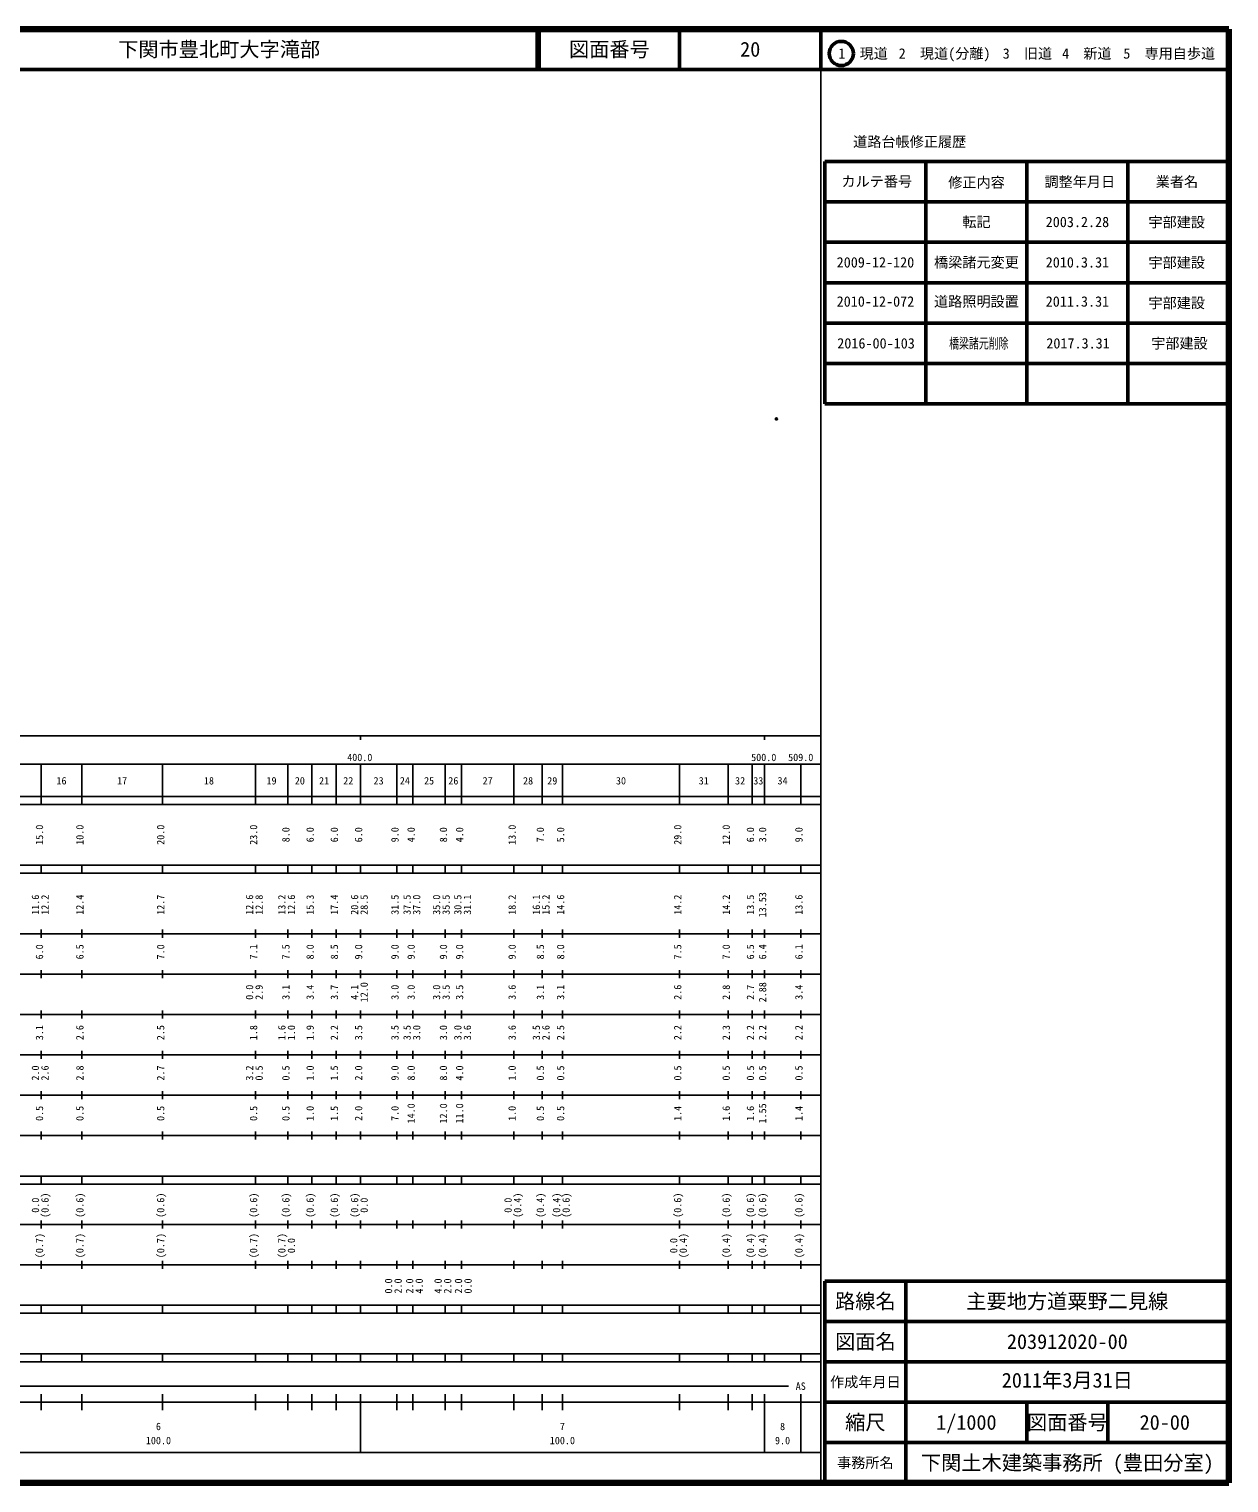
# Model space of a CAD drawing. Units: millimetres on the paper. Extents: x 40 to 680, y 20 to 380.
# Drawn here: x 383 to 680, y 20 to 380 of the extents above; entities that cross this region are included whole.
import ezdxf
from ezdxf.enums import TextEntityAlignment as Align

# ---------------------------------------------------------------- set-up
doc = ezdxf.new("R2010")
doc.units = ezdxf.units.MM
doc.header["$PDMODE"] = 32
doc.header["$PDSIZE"] = 0.5
doc.layers.add('M-OTRS', color=6, linetype='Continuous')
doc.layers.add('M-TTL-TXT', color=7, linetype='Continuous')
for name, color, linetype, lineweight in [('M-TTL', 2, 'Continuous', 140), ('M-TTL-BAND', 7, 'Continuous', 25), ('M-TTL-FRAM', 2, 'Continuous', 50), ('M-TTL-LINE', 7, 'Continuous', 50)]:
    doc.layers.add(name, color=color, linetype=linetype, lineweight=lineweight)
doc.styles.add('ＭＳ ゴシック', font='')
doc.styles.get('ＭＳ ゴシック').set_extended_font_data('MS Gothic')

msp = doc.modelspace()

# ---------------------------------------------------------------- linework, layer by layer
at = {"layer": 'M-OTRS'}
msp.add_point((567.967, 283.453), dxfattribs=at)
at = {"layer": 'M-TTL'}
for p, q in [((680, 380), (40, 380)), ((680, 20), (680, 380)), ((40, 20), (680, 20))]:
    msp.add_line(p, q, dxfattribs=at)
at = {"layer": 'M-TTL-BAND'}
for p, q in [((579, 20), (579, 370)), ((40, 205), (579, 205)), ((465, 205), (465, 204)), ((565, 205), (565, 204)), ((65, 198), (579, 198)), ((386, 188), (386, 198)), ((396, 188), (396, 198)), ((416, 188), (416, 198)), ((439, 188), (439, 198)), ((447, 188), (447, 198)), ((453, 188), (453, 198)), ((459, 188), (459, 198)), ((465, 188), (465, 198)), ((474, 188), (474, 198)), ((478, 188), (478, 198)), ((486, 188), (486, 198)), ((490, 188), (490, 198)), ((503, 188), (503, 198)), ((510, 188), (510, 198)), ((515, 188), (515, 198)), ((544, 188), (544, 198)), ((556, 188), (556, 198)), ((562, 188), (562, 198)), ((565, 188), (565, 198)), ((574, 188), (574, 198)), ((40, 190), (579, 190)), ((40, 188), (579, 188)), ((40, 173), (579, 173)), ((386, 171), (386, 173)), ((396, 171), (396, 173)), ((416, 171), (416, 173)), ((439, 171), (439, 173)), ((447, 171), (447, 173)), ((453, 171), (453, 173)), ((459, 171), (459, 173)), ((465, 171), (465, 173)), ((474, 171), (474, 173)), ((478, 171), (478, 173)), ((486, 171), (486, 173)), ((490, 171), (490, 173)), ((503, 171), (503, 173)), ((510, 171), (510, 173)), ((515, 171), (515, 173)), ((544, 171), (544, 173)), ((556, 171), (556, 173)), ((562, 171), (562, 173)), ((565, 171), (565, 173)), ((574, 171), (574, 173)), ((40, 171), (579, 171)), ((40, 156), (579, 156)), ((386, 155), (386, 157)), ((396, 155), (396, 157)), ((416, 155), (416, 157)), ((439, 155), (439, 157)), ((447, 155), (447, 157)), ((453, 155), (453, 157)), ((459, 155), (459, 157)), ((465, 155), (465, 157)), ((474, 155), (474, 157)), ((478, 155), (478, 157)), ((486, 155), (486, 157)), ((490, 155), (490, 157)), ((503, 155), (503, 157)), ((510, 155), (510, 157)), ((515, 155), (515, 157)), ((544, 155), (544, 157)), ((556, 155), (556, 157)), ((562, 155), (562, 157)), ((565, 155), (565, 157)), ((574, 155), (574, 157)), ((46, 146), (579, 146)), ((386, 145), (386, 147)), ((396, 145), (396, 147)), ((416, 145), (416, 147)), ((439, 145), (439, 147)), ((447, 145), (447, 147)), ((453, 145), (453, 147)), ((459, 145), (459, 147)), ((465, 145), (465, 147)), ((474, 145), (474, 147)), ((478, 145), (478, 147)), ((486, 145), (486, 147)), ((490, 145), (490, 147)), ((503, 145), (503, 147)), ((510, 145), (510, 147)), ((515, 145), (515, 147)), ((544, 145), (544, 147)), ((556, 145), (556, 147)), ((562, 145), (562, 147)), ((565, 145), (565, 147)), ((574, 145), (574, 147)), ((386, 135), (386, 137)), ((396, 135), (396, 137)), ((416, 135), (416, 137)), ((439, 135), (439, 137)), ((447, 135), (447, 137)), ((453, 135), (453, 137)), ((459, 135), (459, 137)), ((465, 135), (465, 137)), ((474, 135), (474, 137)), ((478, 135), (478, 137)), ((486, 135), (486, 137)), ((490, 135), (490, 137)), ((503, 135), (503, 137)), ((510, 135), (510, 137)), ((515, 135), (515, 137)), ((544, 135), (544, 137)), ((556, 135), (556, 137)), ((562, 135), (562, 137)), ((565, 135), (565, 137)), ((574, 135), (574, 137)), ((52, 136), (579, 136)), ((46, 126), (579, 126)), ((386, 125), (386, 127)), ((396, 125), (396, 127)), ((416, 125), (416, 127)), ((439, 125), (439, 127)), ((447, 125), (447, 127)), ((453, 125), (453, 127)), ((459, 125), (459, 127)), ((465, 125), (465, 127)), ((474, 125), (474, 127)), ((478, 125), (478, 127)), ((486, 125), (486, 127)), ((490, 125), (490, 127)), ((503, 125), (503, 127)), ((510, 125), (510, 127)), ((515, 125), (515, 127)), ((544, 125), (544, 127)), ((556, 125), (556, 127)), ((562, 125), (562, 127)), ((565, 125), (565, 127)), ((574, 125), (574, 127)), ((52, 116), (579, 116)), ((386, 115), (386, 117)), ((396, 115), (396, 117)), ((416, 115), (416, 117)), ((439, 115), (439, 117)), ((447, 115), (447, 117)), ((453, 115), (453, 117)), ((459, 115), (459, 117)), ((465, 115), (465, 117)), ((474, 115), (474, 117)), ((478, 115), (478, 117)), ((486, 115), (486, 117)), ((490, 115), (490, 117)), ((503, 115), (503, 117)), ((510, 115), (510, 117)), ((515, 115), (515, 117)), ((544, 115), (544, 117)), ((556, 115), (556, 117)), ((562, 115), (562, 117)), ((565, 115), (565, 117)), ((574, 115), (574, 117)), ((46, 106), (579, 106)), ((386, 105), (386, 107)), ((396, 105), (396, 107)), ((416, 105), (416, 107)), ((439, 105), (439, 107)), ((447, 105), (447, 107)), ((453, 105), (453, 107)), ((459, 105), (459, 107)), ((465, 105), (465, 107)), ((474, 105), (474, 107)), ((478, 105), (478, 107)), ((486, 105), (486, 107)), ((490, 105), (490, 107)), ((503, 105), (503, 107)), ((510, 105), (510, 107)), ((515, 105), (515, 107)), ((544, 105), (544, 107)), ((556, 105), (556, 107)), ((562, 105), (562, 107)), ((565, 105), (565, 107)), ((574, 105), (574, 107)), ((40, 96), (579, 96)), ((40, 94), (579, 94)), ((386, 94), (386, 96)), ((396, 94), (396, 96)), ((416, 94), (416, 96)), ((439, 94), (439, 96)), ((447, 94), (447, 96)), ((453, 94), (453, 96)), ((459, 94), (459, 96)), ((465, 94), (465, 96)), ((474, 94), (474, 96)), ((478, 94), (478, 96)), ((486, 94), (486, 96)), ((490, 94), (490, 96)), ((503, 94), (503, 96)), ((510, 94), (510, 96)), ((515, 94), (515, 96)), ((544, 94), (544, 96)), ((556, 94), (556, 96)), ((562, 94), (562, 96)), ((565, 94), (565, 96)), ((574, 94), (574, 96)), ((49, 84), (579, 84)), ((386, 83), (386, 85)), ((396, 83), (396, 85)), ((416, 83), (416, 85)), ((439, 83), (439, 85)), ((447, 83), (447, 85)), ((453, 83), (453, 85)), ((459, 83), (459, 85)), ((465, 83), (465, 85)), ((474, 83), (474, 85)), ((478, 83), (478, 85)), ((486, 83), (486, 85)), ((490, 83), (490, 85)), ((503, 83), (503, 85)), ((510, 83), (510, 85)), ((515, 83), (515, 85)), ((544, 83), (544, 85)), ((556, 83), (556, 85)), ((562, 83), (562, 85)), ((565, 83), (565, 85)), ((574, 83), (574, 85)), ((40, 74), (579, 74)), ((386, 73), (386, 75)), ((396, 73), (396, 75)), ((416, 73), (416, 75)), ((439, 73), (439, 75)), ((447, 73), (447, 75)), ((453, 73), (453, 75)), ((459, 73), (459, 75)), ((465, 73), (465, 75)), ((474, 73), (474, 75)), ((478, 73), (478, 75)), ((486, 73), (486, 75)), ((490, 73), (490, 75)), ((503, 73), (503, 75)), ((510, 73), (510, 75)), ((515, 73), (515, 75)), ((544, 73), (544, 75)), ((556, 73), (556, 75)), ((562, 73), (562, 75)), ((565, 73), (565, 75)), ((574, 73), (574, 75)), ((40, 64), (579, 64)), ((40, 62), (579, 62)), ((386, 62), (386, 64)), ((396, 62), (396, 64)), ((416, 62), (416, 64)), ((439, 62), (439, 64)), ((447, 62), (447, 64)), ((453, 62), (453, 64)), ((459, 62), (459, 64)), ((465, 62), (465, 64)), ((474, 62), (474, 64)), ((478, 62), (478, 64)), ((486, 62), (486, 64)), ((490, 62), (490, 64)), ((503, 62), (503, 64)), ((510, 62), (510, 64)), ((515, 62), (515, 64)), ((544, 62), (544, 64)), ((556, 62), (556, 64)), ((562, 62), (562, 64)), ((565, 62), (565, 64)), ((574, 62), (574, 64)), ((40, 52), (579, 52)), ((386, 50), (386, 52)), ((396, 50), (396, 52)), ((416, 50), (416, 52)), ((439, 50), (439, 52)), ((447, 50), (447, 52)), ((453, 50), (453, 52)), ((459, 50), (459, 52)), ((465, 50), (465, 52)), ((474, 50), (474, 52)), ((478, 50), (478, 52)), ((486, 50), (486, 52)), ((490, 50), (490, 52)), ((503, 50), (503, 52)), ((510, 50), (510, 52)), ((515, 50), (515, 52)), ((544, 50), (544, 52)), ((556, 50), (556, 52)), ((562, 50), (562, 52)), ((565, 50), (565, 52)), ((574, 50), (574, 52)), ((40, 50), (579, 50)), ((68, 44), (571, 44)), ((40, 40), (579, 40)), ((386, 38), (386, 42)), ((396, 38), (396, 42)), ((416, 38), (416, 42)), ((439, 38), (439, 42)), ((447, 38), (447, 42)), ((453, 38), (453, 42)), ((459, 38), (459, 42)), ((465, 27.5), (465, 42)), ((474, 38), (474, 42)), ((478, 38), (478, 42)), ((486, 38), (486, 42)), ((490, 38), (490, 42)), ((503, 38), (503, 42)), ((510, 38), (510, 42)), ((515, 38), (515, 42)), ((544, 38), (544, 42)), ((556, 38), (556, 42)), ((562, 38), (562, 42)), ((565, 27.5), (565, 42)), ((574, 27.5), (574, 42)), ((65, 27.5), (579, 27.5))]:
    msp.add_line(p, q, dxfattribs=at)
at = {"layer": 'M-TTL-FRAM'}
for p, q in [((580, 347.197), (580, 287.197)), ((580, 347.197), (680, 347.197)), ((580, 287.197), (680, 287.197)), ((680, 70), (580, 70)), ((580, 70), (580, 20))]:
    msp.add_line(p, q, dxfattribs=at)
at = {"layer": 'M-TTL-LINE'}
for p, q in [((508.747, 380), (508.747, 370)), ((509.247, 380), (509.247, 370)), ((543.997, 380), (543.997, 370)), ((579, 380), (579, 370)), ((40, 370), (680, 370)), ((605, 347.197), (605, 287.197)), ((630, 347.197), (630, 287.197)), ((655, 347.197), (655, 287.197)), ((580, 337.197), (680, 337.197)), ((580, 327.197), (680, 327.197)), ((580, 317.197), (680, 317.197)), ((580, 307.197), (680, 307.197)), ((580, 297.197), (680, 297.197)), ((600, 70), (600, 20)), ((680, 60), (580, 60)), ((680, 50), (580, 50)), ((680, 40), (580, 40)), ((630, 40), (630, 30)), ((650, 40), (650, 30)), ((680, 30), (580, 30))]:
    msp.add_line(p, q, dxfattribs=at)
msp.add_circle((584.031, 373.958), 3, dxfattribs=at)

# ---------------------------------------------------------------- texts
at = {"layer": 'M-TTL-BAND', "style": 'ＭＳ ゴシック'}
for s, p in [('400.0', (464.844, 198.195)), ('500.0', (564.844, 198.195)), ('509.0', (574, 198.195)), ('16', (391, 192.405)), ('17', (406, 192.405)), ('18', (427.5, 192.405)), ('19', (443, 192.405)), ('20', (450, 192.405)), ('21', (456, 192.405)), ('22', (462, 192.405)), ('23', (469.5, 192.405)), ('24', (476, 192.405)), ('25', (482, 192.405)), ('26', (488, 192.405)), ('27', (496.5, 192.405)), ('28', (506.5, 192.405)), ('29', (512.5, 192.405)), ('30', (529.5, 192.405)), ('31', (550, 192.405)), ('32', (559, 192.405)), ('33', (563.5, 192.405)), ('34', (569.5, 192.405)), ('AS', (574, 42.5)), ('6', (415, 32.523)), ('7', (515, 32.523)), ('8', (569.5, 32.523)), ('100.0', (415, 29.033)), ('100.0', (515, 29.033)), ('9.0', (569.5, 29.033))]:
    msp.add_text(s, height=1.833, dxfattribs=at).set_placement(p, align=Align.BOTTOM_CENTER)
for s, p in [('15.0', (387, 180.5)), ('10.0', (397, 180.5)), ('20.0', (417, 180.5)), ('23.0', (440, 180.5)), ('8.0', (448, 180.5)), ('6.0', (454, 180.5)), ('6.0', (460, 180.5)), ('6.0', (466, 180.5)), ('9.0', (475, 180.5)), ('4.0', (479, 180.5)), ('8.0', (487, 180.5)), ('4.0', (491, 180.5)), ('13.0', (504, 180.5)), ('7.0', (511, 180.5)), ('5.0', (516, 180.5)), ('29.0', (545, 180.5)), ('12.0', (557, 180.5)), ('6.0', (563, 180.5)), ('3.0', (566, 180.5)), ('9.0', (575, 180.5)), ('13.53', (566, 163.174)), ('11.6', (386, 163.174)), ('12.2', (388.37, 163.174)), ('12.4', (397, 163.174)), ('12.7', (417, 163.174)), ('12.6', (439, 163.174)), ('12.8', (441.37, 163.174)), ('13.2', (447, 163.174)), ('12.6', (449.37, 163.174)), ('15.3', (454, 163.174)), ('17.4', (460, 163.174)), ('20.6', (465, 163.174)), ('28.5', (467.37, 163.174)), ('31.5', (475, 163.174)), ('37.5', (478, 163.174)), ('37.0', (480.37, 163.174)), ('35.0', (485.293, 163.174)), ('35.5', (487.663, 163.174)), ('30.5', (490.566, 163.174)), ('31.1', (492.936, 163.174)), ('18.2', (504, 163.174)), ('16.1', (510, 163.174)), ('15.2', (512.37, 163.174)), ('14.6', (516, 163.174)), ('14.2', (545, 163.174)), ('14.2', (557, 163.174)), ('13.5', (563, 163.174)), ('13.6', (575, 163.174)), ('6.0', (387, 151.5)), ('6.5', (397, 151.5)), ('7.0', (417, 151.5)), ('7.1', (440, 151.5)), ('7.5', (448, 151.5)), ('8.0', (454, 151.5)), ('8.5', (460, 151.5)), ('9.0', (466, 151.5)), ('9.0', (475, 151.5)), ('9.0', (479, 151.5)), ('9.0', (487, 151.5)), ('9.0', (491, 151.5)), ('9.0', (504, 151.5)), ('8.5', (511, 151.5)), ('8.0', (516, 151.5)), ('7.5', (545, 151.5)), ('7.0', (557, 151.5)), ('6.5', (563, 151.5)), ('6.4', (566, 151.5)), ('6.1', (575, 151.5)), ('0.0', (439, 141.5)), ('2.9', (441.37, 141.5)), ('3.1', (448, 141.5)), ('3.4', (454, 141.5)), ('3.7', (460, 141.5)), ('4.1', (465, 141.5)), ('12.0', (467.37, 141.5)), ('3.0', (475, 141.5)), ('3.0', (479, 141.5)), ('3.0', (485.293, 141.5)), ('3.5', (487.663, 141.5)), ('3.5', (491, 141.5)), ('3.6', (504, 141.5)), ('3.1', (511, 141.5)), ('3.1', (516, 141.5)), ('2.6', (545, 141.5)), ('2.8', (557, 141.5)), ('2.7', (563, 141.5)), ('2.88', (566, 141.5)), ('3.4', (575, 141.5)), ('3.1', (387, 131.5)), ('2.6', (397, 131.5)), ('2.5', (417, 131.5)), ('1.8', (440, 131.5)), ('1.6', (447, 131.5)), ('1.0', (449.37, 131.5)), ('1.9', (454, 131.5)), ('2.2', (460, 131.5)), ('3.5', (466, 131.5)), ('3.5', (475, 131.5)), ('3.5', (478, 131.5)), ('3.0', (480.37, 131.5)), ('3.0', (487, 131.5)), ('3.0', (490.566, 131.5)), ('3.6', (492.936, 131.5)), ('3.6', (504, 131.5)), ('3.5', (510, 131.5)), ('2.6', (512.37, 131.5)), ('2.5', (516, 131.5)), ('2.2', (545, 131.5)), ('2.3', (557, 131.5)), ('2.2', (563, 131.5)), ('2.2', (566, 131.5)), ('2.2', (575, 131.5)), ('2.0', (386, 121.5)), ('2.6', (388.37, 121.5)), ('2.8', (397, 121.5)), ('2.7', (417, 121.5)), ('3.2', (439, 121.5)), ('0.5', (441.37, 121.5)), ('0.5', (448, 121.5)), ('1.0', (454, 121.5)), ('1.5', (460, 121.5)), ('2.0', (466, 121.5)), ('9.0', (475, 121.5)), ('8.0', (479, 121.5)), ('8.0', (487, 121.5)), ('4.0', (491, 121.5)), ('1.0', (504, 121.5)), ('0.5', (511, 121.5)), ('0.5', (516, 121.5)), ('0.5', (545, 121.5)), ('0.5', (557, 121.5)), ('0.5', (563, 121.5)), ('0.5', (566, 121.5)), ('0.5', (575, 121.5)), ('0.5', (387, 111.5)), ('0.5', (397, 111.5)), ('0.5', (417, 111.5)), ('0.5', (440, 111.5)), ('0.5', (448, 111.5)), ('1.0', (454, 111.5)), ('1.5', (460, 111.5)), ('2.0', (466, 111.5)), ('7.0', (475, 111.5)), ('14.0', (479, 111.5)), ('12.0', (487, 111.5)), ('11.0', (491, 111.5)), ('1.0', (504, 111.5)), ('0.5', (511, 111.5)), ('0.5', (516, 111.5)), ('1.4', (545, 111.5)), ('1.6', (557, 111.5)), ('1.6', (563, 111.5)), ('1.55', (566, 111.5)), ('1.4', (575, 111.5)), ('0.0', (386, 88.764)), ('(0.6)', (388.37, 88.764)), ('(0.6)', (397, 88.764)), ('(0.6)', (417, 88.764)), ('(0.6)', (440, 88.764)), ('(0.6)', (448, 88.764)), ('(0.6)', (454, 88.764)), ('(0.6)', (460, 88.764)), ('(0.6)', (465, 88.764)), ('0.0', (467.37, 88.764)), ('0.0', (503, 88.764)), ('(0.4)', (505.37, 88.764)), ('(0.4)', (511, 88.764)), ('(0.4)', (515, 88.764)), ('(0.6)', (517.37, 88.764)), ('(0.6)', (545, 88.764)), ('(0.6)', (557, 88.764)), ('(0.6)', (563, 88.764)), ('(0.6)', (566, 88.764)), ('(0.6)', (575, 88.764)), ('(0.7)', (387, 78.764)), ('(0.7)', (397, 78.764)), ('(0.7)', (417, 78.764)), ('(0.7)', (440, 78.764)), ('(0.7)', (447, 78.764)), ('0.0', (449.37, 78.764)), ('0.0', (544, 78.764)), ('(0.4)', (546.37, 78.764)), ('(0.4)', (557, 78.764)), ('(0.4)', (563, 78.764)), ('(0.4)', (566, 78.764)), ('(0.4)', (575, 78.764)), ('0.0', (473.412, 68.764)), ('2.0', (475.782, 68.764)), ('2.0', (478.634, 68.764)), ('4.0', (481.004, 68.764)), ('4.0', (485.683, 68.764)), ('2.0', (488.053, 68.764)), ('2.0', (490.724, 68.764)), ('0.0', (493.094, 68.764))]:
    msp.add_text(s, height=1.833, rotation=90, dxfattribs=at).set_placement(p, align=Align.BOTTOM_CENTER)
at = {"layer": 'M-TTL-TXT', "style": 'ＭＳ ゴシック'}
msp.add_text('下関市豊北町大字滝部', height=3.666, dxfattribs=at).set_placement((405.024, 375), align=Align.MIDDLE_LEFT)
for s, height, p in [('図面番号', 3.666, (526.622, 375)), ('20', 3.666, (561.497, 375)), ('1\u3000現道', 2.566, (589.448, 373.958)), ('2\u3000現道(分離)', 2.566, (609.619, 373.958)), ('3\u3000旧道', 2.566, (630.121, 373.958)), ('4\u3000新道', 2.566, (644.824, 373.958)), ('5\u3000専用自歩道', 2.566, (665.228, 373.958)), ('道路台帳修正履歴', 2.566, (600.968, 352.113)), ('カルテ番号', 2.566, (592.839, 342.277)), ('修正内容', 2.566, (617.509, 342.023)), ('調整年月日', 2.566, (643.089, 342.197)), ('業者名', 2.566, (667.134, 342.197)), ('転記', 2.566, (617.5, 332.245)), ('2003.2.28', 2.566, (642.5, 332.245)), ('宇部建設', 2.566, (667.077, 332.189)), ('2009-12-120', 2.566, (592.5, 322.245)), ('橋梁諸元変更', 2.566, (617.5, 322.245)), ('2010.3.31', 2.566, (642.5, 322.245)), ('宇部建設', 2.566, (667.077, 322.189)), ('宇部建設', 2.566, (667.077, 312.189)), ('路線名', 3.666, (590, 65)), ('路線名', 3.666, (590, 65)), ('主要地方道粟野二見線', 3.666, (640, 65)), ('図面名', 3.666, (590, 55)), ('図面名', 3.666, (590, 55)), ('203912020-00', 3.666, (640, 55)), ('作成年月日', 2.566, (590, 45)), ('作成年月日', 2.566, (590, 45)), ('縮尺', 3.666, (590, 35)), ('縮尺', 3.666, (590, 35)), ('1/1000', 3.666, (615, 35)), ('図面番号', 3.666, (640, 35)), ('図面番号', 3.666, (640, 35)), ('20-00', 3.666, (664.125, 35)), ('事務所名', 2.566, (590, 25)), ('事務所名', 2.566, (590, 25)), ('下関土木建築事務所 (豊田分室)', 3.666, (640, 25))]:
    msp.add_text(s, height=height, dxfattribs=at).set_placement(p, align=Align.MIDDLE_CENTER)
for s, height, p in [('2010-12-072', 2.566, (592.5, 310.495)), ('道路照明設置', 2.566, (617.5, 310.495)), ('2011.3.31', 2.566, (642.5, 310.495)), ('宇部建設', 2.566, (667.758, 300.138)), ('2011年3月31日', 3.666, (640, 42.5))]:
    msp.add_text(s, height=height, dxfattribs=at).set_placement(p, align=Align.BOTTOM_CENTER)
for s, p in [('2016-00-103', (583.046, 300.138)), ('2017.3.31', (634.796, 300.138))]:
    msp.add_text(s, height=2.566, dxfattribs=at).set_placement(p, align=Align.BOTTOM_LEFT)
at = {"layer": 'M-TTL-TXT', "style": 'ＭＳ ゴシック', "width": 0.7}
msp.add_text('橋梁諸元削除', height=2.566, dxfattribs=at).set_placement((610.749, 300.138), align=Align.BOTTOM_LEFT)

doc.saveas('drawing.dxf')
